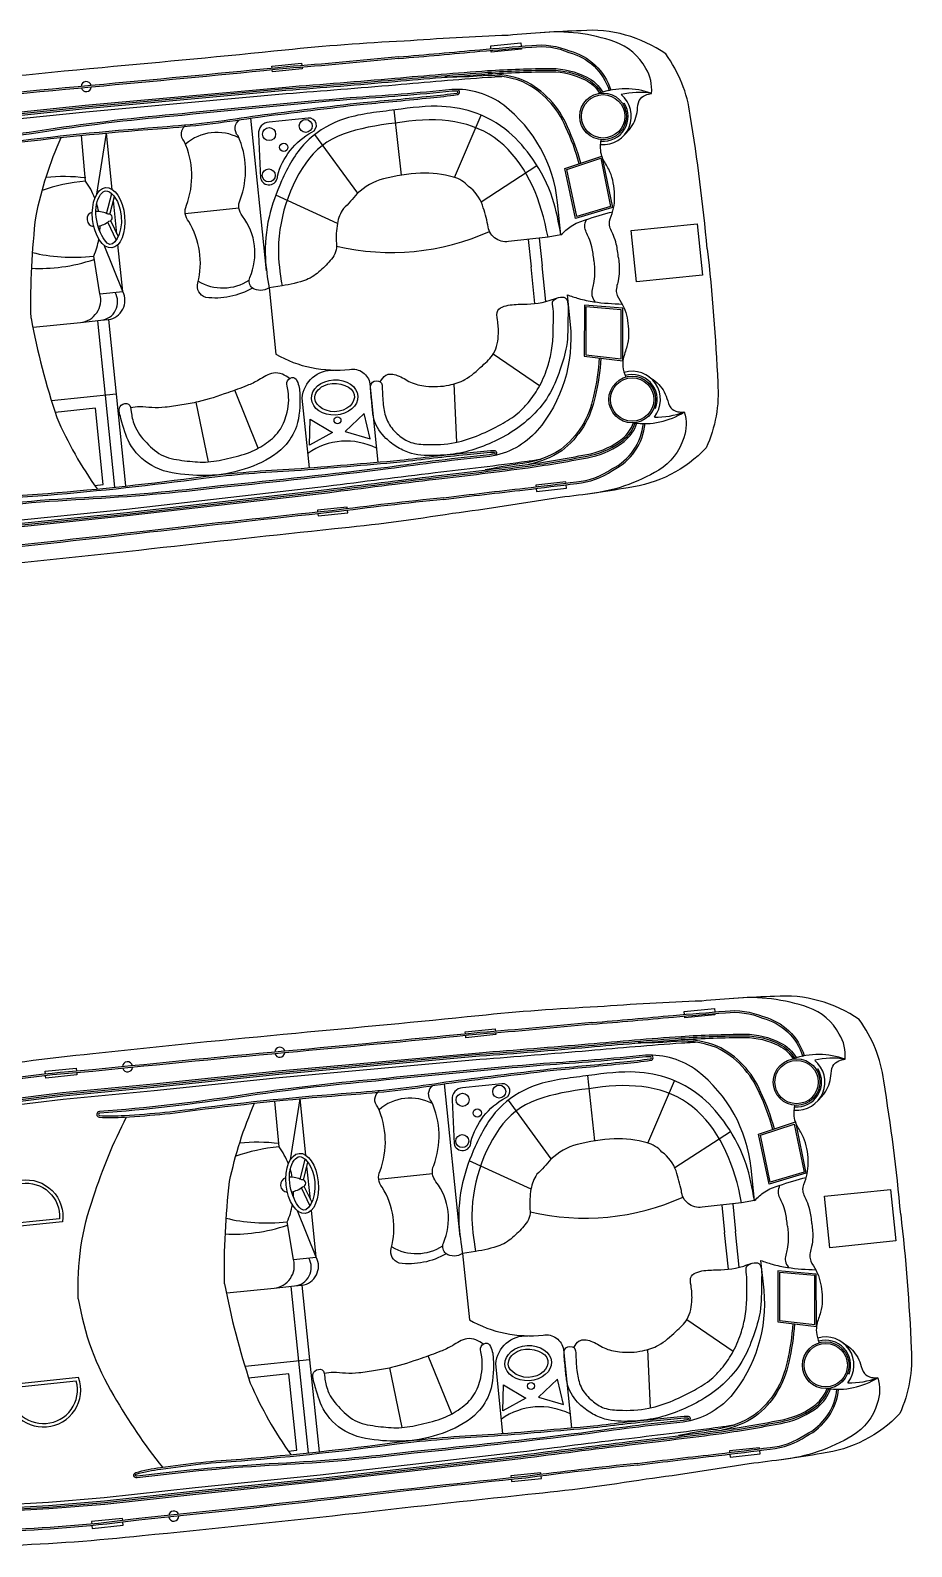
# Model space of a CAD drawing. Header units: metres. Extents: x 305916 to 307553, y 1943168 to 1944979.
# Drawn here: x 307101.6 to 307142.8, y 1944664.7 to 1944735.5 of the extents above; entities that cross this region are included whole.
import ezdxf

# ---------------------------------------------------------------- set-up
doc = ezdxf.new("R2010")
doc.units = ezdxf.units.M

msp = doc.modelspace()

# ---------------------------------------------------------------- linework, layer by layer
at = {"color": 32, "true_color": 0xcd6928}
for p, q in [((307129.308, 1944732.079), (307129.373, 1944732.12)), ((307112.67, 1944724.277), (307111.937, 1944731.414)), ((307118.968, 1944728.753), (307118.635, 1944731.797)), ((307121.444, 1944728.65), (307122.688, 1944731.56)), ((307104.748, 1944727.869), (307105.196, 1944730.719)), ((307105.467, 1944728.078), (307105.196, 1944730.719)), ((307116.929, 1944727.908), (307114.928, 1944730.657)), ((307122.69, 1944727.507), (307125.298, 1944729.195)), ((307105.204, 1944726.949), (307105.439, 1944727.89)), ((307105.353, 1944726.912), (307105.563, 1944727.752)), ((307105.679, 1944726.017), (307105.519, 1944727.575)), ((307111.383, 1944727.207), (307108.874, 1944726.949)), ((307115.981, 1944726.501), (307113.099, 1944727.817)), ((307105.243, 1944726.566), (307105.655, 1944725.713)), ((307105.382, 1944726.632), (307105.744, 1944725.881)), ((307124.89, 1944725.752), (307125.021, 1944724.471)), ((307125.405, 1944725.808), (307125.537, 1944724.524)), ((307105.957, 1944723.311), (307105.08, 1944725.483)), ((307105.957, 1944723.311), (307105.73, 1944725.513)), ((307125.198, 1944722.755), (307125.021, 1944724.471)), ((307125.71, 1944722.847), (307125.537, 1944724.524)), ((307104.893, 1944723.202), (307105.957, 1944723.311)), ((307125.422, 1944718.912), (307123.255, 1944720.396)), ((307112.283, 1944715.999), (307111.184, 1944718.704)), ((307121.555, 1944716.276), (307121.432, 1944719.004)), ((307105.131, 1944718.464), (307105.571, 1944714.178)), ((307105.643, 1944718.517), (307106.083, 1944714.233)), ((307109.966, 1944715.361), (307109.39, 1944718.144)), ((307130.765, 1944717.893), (307130.837, 1944717.866)), ((307138.345, 1944686.974), (307138.41, 1944687.015)), ((307121.708, 1944679.172), (307120.974, 1944686.309)), ((307128.006, 1944683.649), (307127.672, 1944686.692)), ((307130.481, 1944683.545), (307131.725, 1944686.455)), ((307113.786, 1944682.764), (307114.233, 1944685.614)), ((307114.505, 1944682.974), (307114.233, 1944685.614)), ((307125.967, 1944682.803), (307123.966, 1944685.552)), ((307131.728, 1944682.403), (307134.335, 1944684.09)), ((307114.242, 1944681.844), (307114.477, 1944682.785)), ((307114.391, 1944681.807), (307114.601, 1944682.647)), ((307125.019, 1944681.396), (307122.137, 1944682.712)), ((307114.716, 1944680.912), (307114.556, 1944682.47)), ((307120.421, 1944682.102), (307117.912, 1944681.845)), ((307114.281, 1944681.461), (307114.693, 1944680.608)), ((307114.419, 1944681.528), (307114.782, 1944680.776)), ((307114.994, 1944678.207), (307114.768, 1944680.408)), ((307133.927, 1944680.647), (307134.059, 1944679.366)), ((307134.443, 1944680.703), (307134.575, 1944679.419)), ((307114.994, 1944678.207), (307114.118, 1944680.378)), ((307134.235, 1944677.65), (307134.059, 1944679.366)), ((307134.747, 1944677.742), (307134.575, 1944679.419)), ((307113.931, 1944678.097), (307114.994, 1944678.207)), ((307134.46, 1944673.807), (307132.292, 1944675.291)), ((307114.168, 1944673.359), (307114.609, 1944669.073)), ((307114.681, 1944673.412), (307115.121, 1944669.128)), ((307121.321, 1944670.894), (307120.222, 1944673.599)), ((307130.593, 1944671.171), (307130.47, 1944673.899)), ((307119.003, 1944670.256), (307118.428, 1944673.039)), ((307139.803, 1944672.788), (307139.875, 1944672.761))]:
    msp.add_line(p, q, dxfattribs=at)
for points in [[(307133.247, 1944725.316, 0.01736), (307132.455, 1944731.551, 0.12634), (307131.309, 1944734.412, 0.172899), (307127.358, 1944735.5, 0.013884), (307123.955, 1944735.28, 0.008973), (307119.093, 1944735.009, 0.01509), (307113.541, 1944734.591, -0.002245), (307104.996, 1944733.771, 0.003342), (307095.515, 1944732.816, 0.016984), (307089.19, 1944731.975, 0.024546), (307084.484, 1944730.957, 0.067942), (307078.639, 1944728.96, 0.033948), (307074.908, 1944726.883, 0.022001), (307071.616, 1944724.671, 0.042872), (307068.771, 1944722.015, 0.059514), (307067.465, 1944720.181, 0.046364), (307067.001, 1944719.168, 0.104882), (307066.893, 1944718.498, 0.104882)], [(307130.647, 1944732.565, 0.164393), (307130.376, 1944733.741, 0.188684), (307128.928, 1944734.98, 0.10758), (307125.457, 1944735.405)], [(307118.825, 1944734.277, -0.006425), (307113.595, 1944733.81, -0.002217), (307105.067, 1944732.992, 0.003368), (307095.509, 1944732.066, 0.024633), (307089.503, 1944731.341, 0.015037), (307085.603, 1944730.444, 0.025439), (307083.455, 1944729.842, 0.013843), (307079.067, 1944728.319, 0.040266), (307075.239, 1944726.25, 0.016729), (307071.969, 1944723.832, 0.029739), (307069.069, 1944720.869, -0.01525), (307067.896, 1944719.311, 0.132389), (307067.738, 1944718.993, 0.028442), (307067.71, 1944718.852, 0.028442)], [(307118.825, 1944734.277, 0.002942), (307122.628, 1944734.612, -0.002013), (307125.051, 1944734.81, -0.130442), (307126.816, 1944734.557, -0.261246), (307128.744, 1944732.718, -0.209197)], [(307118.832, 1944734.201, 0.002941), (307122.634, 1944734.536, -0.002014), (307125.058, 1944734.733, -0.130992), (307126.792, 1944734.484, -0.261832), (307128.671, 1944732.696, -0.261832)], [(307118.833, 1944734.201, -0.006424), (307113.602, 1944733.734, -0.002217), (307105.074, 1944732.915, 0.003368), (307095.516, 1944731.99, 0.024633), (307089.517, 1944731.266, 0.015038), (307085.622, 1944730.369, 0.025461), (307083.479, 1944729.769, 0.013839), (307079.096, 1944728.248, 0.040238), (307075.282, 1944726.186, 0.016715), (307072.019, 1944723.773, 0.029693), (307069.13, 1944720.821, -0.015234), (307067.955, 1944719.262, 0.134036), (307067.813, 1944718.976, 0.024879), (307067.789, 1944718.861, 0.024879)], [(307089.263, 1944730.345), (307091.505, 1944730.684), (307094.108, 1944731.006), (307098.359, 1944731.416), (307104.195, 1944732.015), (307113.564, 1944732.869, 0.002601), (307118.657, 1944733.28, -0.004411), (307122.987, 1944733.633, -0.013009), (307125.976, 1944733.737, -0.113396), (307127.621, 1944733.336, -0.146005), (307128.372, 1944732.628, -1.595219)], [(307089.274, 1944730.269), (307091.515, 1944730.608), (307094.116, 1944730.93), (307098.367, 1944731.339), (307104.202, 1944731.939), (307113.571, 1944732.793, 0.002601), (307118.664, 1944733.204, -0.004411), (307122.992, 1944733.556, -0.013003), (307125.976, 1944733.661, -0.113337), (307127.587, 1944733.268, -0.144821), (307128.296, 1944732.603, -0.138987)], [(307089.286, 1944730.194), (307091.525, 1944730.532), (307094.124, 1944730.853), (307098.374, 1944731.263), (307104.21, 1944731.862), (307113.577, 1944732.716, 0.002601), (307118.671, 1944733.127, -0.00441), (307122.997, 1944733.479, -0.012997), (307125.976, 1944733.584, -0.113276), (307127.552, 1944733.199, -0.142458), (307128.222, 1944732.577, -0.142458)], [(307089.308, 1944730.042), (307091.546, 1944730.38), (307094.141, 1944730.701), (307098.39, 1944731.11), (307104.225, 1944731.71), (307113.59, 1944732.563, 0.002601), (307118.684, 1944732.974, -0.00441), (307123.008, 1944733.326, -0.002867), (307123.662, 1944733.363, -0.002867)], [(307127.272, 1944729.287, 0.043334), (307126.647, 1944730.985, 0.18333), (307124.644, 1944733.106, 0.123985), (307122.51, 1944733.371, -0.015377), (307120.991, 1944733.326)], [(307127.345, 1944729.311, 0.043195), (307126.717, 1944731.016, 0.183415), (307124.675, 1944733.176, 0.094511), (307123.024, 1944733.481)], [(307126.417, 1944725.962), (307126.261, 1944727.479, 0.202722), (307123.746, 1944732.022, 0.178768), (307121.33, 1944732.747, -0.010028), (307116.571, 1944732.36, 0.005356), (307108.728, 1944731.62, 0.016605), (307102.399, 1944730.87, -0.018921), (307095.831, 1944730.115, 0.925873), (307095.819, 1944729.856, 0.041202), (307097, 1944729.865, 0.024461), (307100.771, 1944730.246, -0.012888), (307108.04, 1944730.949, 0.019359), (307112.282, 1944731.468, -0.002375), (307117.19, 1944732.072, 0.006386), (307120.323, 1944732.369, 0.013656), (307121.576, 1944732.513, 0.862706), (307121.578, 1944732.754, -0.648089)], [(307121.571, 1944732.677, 0.016488), (307121.336, 1944732.67, -0.010023), (307116.576, 1944732.284, 0.005356), (307108.735, 1944731.543, 0.016607), (307102.411, 1944730.794, -0.018921), (307095.837, 1944730.038, -0.01143), (307095.834, 1944730.038, 0.913283), (307095.827, 1944729.932, 0.041174), (307096.994, 1944729.942, 0.024478), (307100.761, 1944730.322, -0.012889), (307108.034, 1944731.026, 0.019362), (307112.271, 1944731.544, -0.002377), (307117.182, 1944732.149, 0.006391), (307120.316, 1944732.445, 0.013664), (307121.565, 1944732.589, -0.000701), (307121.566, 1944732.589, 0.819976), (307121.571, 1944732.677, 0.819976)], [(307112.016, 1944723.475, -0.164009), (307109.829, 1944723.039, -0.407559), (307109.458, 1944723.723, 0.20466), (307109.034, 1944726.585, -0.28657), (307108.931, 1944727.345, 0.198759), (307108.83, 1944730.332, -0.45148), (307108.891, 1944731.075, -1.463971)], [(307112.787, 1944723.488, -0.291269), (307112.003, 1944723.483, -0.299867), (307111.888, 1944723.972, 0.273478), (307111.543, 1944726.843, -0.28657), (307111.44, 1944727.602, 0.198759), (307111.339, 1944730.59, -0.45148), (307111.4, 1944731.333, -1.463971)], [(307101.673, 1944722.072, -0.033687), (307101.906, 1944726.852, -0.051879), (307103.074, 1944730.51, -1.92312)], [(307126.417, 1944725.962), (307125.813, 1944725.852), (307123.972, 1944725.653, -0.448043), (307123.006, 1944726.425, 0.025561), (307122.754, 1944727.346, 0.15676), (307122.098, 1944728.225, 0.144288), (307121.404, 1944728.661, 0.079427), (307119.861, 1944728.841, 0.054179), (307118.137, 1944728.58, 0.127294), (307116.909, 1944727.889, -0.025195), (307116.258, 1944727.187, 0.112656), (307115.98, 1944726.494, 0.061652), (307115.934, 1944725.56, -0.222278), (307115.698, 1944724.831, -0.049109), (307115.188, 1944724.299, -0.09997), (307114.529, 1944723.863, -0.045992), (307113.393, 1944723.584), (307112.787, 1944723.488)], [(307133.247, 1944725.316, -0.01736), (307133.739, 1944719.05, -0.12634), (307133.199, 1944716.016, -0.172899), (307129.552, 1944714.148, -0.013884), (307126.175, 1944713.67, -0.008973), (307121.36, 1944712.947, -0.01509), (307115.838, 1944712.227, 0.002245), (307107.305, 1944711.292, -0.003342), (307097.828, 1944710.3, -0.016984), (307091.465, 1944709.837, -0.024546), (307086.65, 1944709.877, -0.067942), (307080.521, 1944710.643, -0.033948), (307076.445, 1944711.919, -0.022001), (307072.773, 1944713.415, -0.042872), (307069.447, 1944715.437, -0.059514), (307067.795, 1944716.967, -0.046364), (307067.135, 1944717.864, -0.104882), (307066.893, 1944718.498, -0.104882)], [(307101.775, 1944721.647), (307103.982, 1944721.874, 0.462925), (307104.893, 1944723.202), (307104.602, 1944724.972)], [(307126.705, 1944723.163), (307126.847, 1944721.778, -0.202722), (307125.308, 1944716.818, -0.178768), (307123.09, 1944715.617, 0.010028), (307118.352, 1944715.028, -0.005356), (307110.522, 1944714.158, -0.016605), (307104.173, 1944713.605, 0.018921), (307097.589, 1944713.009, -0.925873), (307097.525, 1944713.26, -0.041202), (307098.682, 1944713.491, -0.024461), (307102.452, 1944713.885, 0.012888), (307109.712, 1944714.674, -0.019359), (307113.971, 1944715.029, 0.002375), (307118.899, 1944715.436, -0.006386), (307122.028, 1944715.783, -0.013656), (307123.284, 1944715.896, -0.862706), (307123.334, 1944715.661, 0.648089)], [(307103.982, 1944721.874), (307104.939, 1944721.972, 0.545737), (307105.599, 1944723.275, 0.282905)], [(307104.939, 1944721.972), (307105.285, 1944722.007, 0.516839), (307105.957, 1944723.311, 0.282905)], [(307112.787, 1944723.488), (307113.105, 1944720.388, 0.158322), (307116.551, 1944719.682, -0.417676), (307117.496, 1944719.002), (307117.871, 1944715.347)], [(307101.673, 1944722.072, 0.033687), (307102.873, 1944717.439, 0.051879), (307104.761, 1944714.095, 1.92312)], [(307128.205, 1944720.213, -0.043334), (307127.938, 1944718.423, -0.18333), (307126.408, 1944715.94, -0.123985), (307124.373, 1944715.246, 0.015377), (307122.875, 1944714.981)], [(307128.281, 1944720.204, -0.043195), (307128.013, 1944718.407, -0.183415), (307126.452, 1944715.877, -0.094511), (307124.898, 1944715.243)], [(307114.67, 1944715.084), (307114.336, 1944718.334, -0.406088), (307115.836, 1944719.647)], [(307120.949, 1944713.609, 0.006425), (307115.733, 1944713.003, 0.002217), (307107.216, 1944712.07, -0.003368), (307097.67, 1944711.033, -0.024633), (307091.642, 1944710.522, -0.015037), (307087.642, 1944710.607, -0.025439), (307085.415, 1944710.759, -0.013843), (307080.81, 1944711.358, -0.040266), (307076.641, 1944712.605, -0.016729), (307072.947, 1944714.308, -0.029739), (307069.506, 1944716.62, 0.01525), (307068.04, 1944717.906, -0.132389), (307067.821, 1944718.186, -0.028442), (307067.765, 1944718.318, -0.028442)], [(307120.941, 1944713.686, 0.006424), (307115.724, 1944713.079, 0.002217), (307107.208, 1944712.146, -0.003368), (307097.661, 1944711.109, -0.024633), (307091.641, 1944710.598, -0.015038), (307087.644, 1944710.684, -0.025461), (307085.424, 1944710.835, -0.013839), (307080.824, 1944711.434, -0.040238), (307076.67, 1944712.677, -0.016715), (307072.984, 1944714.376, -0.029693), (307069.555, 1944716.679, 0.015234), (307068.088, 1944717.967, -0.134036), (307067.891, 1944718.218, -0.024879), (307067.844, 1944718.326, -0.024879)], [(307132.176, 1944717.69, -0.164393), (307132.15, 1944716.484, -0.188684), (307130.983, 1944714.976, -0.10758), (307127.672, 1944713.854)], [(307091.196, 1944711.601), (307093.458, 1944711.725), (307096.068, 1944711.939), (307100.312, 1944712.402), (307106.148, 1944713.002), (307115.493, 1944714.071, -0.002601), (307120.564, 1944714.704, 0.00441), (307124.872, 1944715.239, 0.012997), (307127.809, 1944715.742, 0.113276), (307129.274, 1944716.44, 0.142458), (307129.804, 1944717.185, 0.142458)], [(307091.2, 1944711.524), (307093.463, 1944711.648), (307096.075, 1944711.862), (307100.32, 1944712.326), (307106.156, 1944712.925), (307115.502, 1944713.994, -0.002601), (307120.573, 1944714.628, 0.004411), (307124.882, 1944715.163, 0.013003), (307127.825, 1944715.667, 0.113337), (307129.322, 1944716.38, 0.144821), (307129.881, 1944717.174, 0.138987)], [(307091.204, 1944711.448), (307093.468, 1944711.572), (307096.082, 1944711.786), (307100.329, 1944712.25), (307106.164, 1944712.849), (307115.512, 1944713.918, -0.002601), (307120.582, 1944714.552, 0.004411), (307124.893, 1944715.087, 0.013009), (307127.841, 1944715.592, 0.113396), (307129.369, 1944716.319, 0.146005), (307129.961, 1944717.166, 1.595219)], [(307120.94, 1944713.685, -0.002941), (307124.731, 1944714.131, 0.002014), (307127.144, 1944714.43, 0.130992), (307128.791, 1944715.027, 0.261832), (307130.267, 1944717.16, 0.261832)], [(307120.949, 1944713.609, -0.002942), (307124.74, 1944714.055, 0.002013), (307127.153, 1944714.354, 0.130442), (307128.83, 1944714.961, 0.261246), (307130.344, 1944717.153, 0.209197)], [(307123.312, 1944715.735, -0.016488), (307123.08, 1944715.694, 0.010023), (307118.341, 1944715.104, -0.005356), (307110.513, 1944714.234, -0.016607), (307104.169, 1944713.682, 0.018921), (307097.579, 1944713.085, 0.01143), (307097.576, 1944713.085, -0.913283), (307097.548, 1944713.187, -0.041174), (307098.692, 1944713.415, -0.024478), (307102.457, 1944713.809, 0.012889), (307109.722, 1944714.598, -0.019362), (307113.976, 1944714.952, 0.002377), (307118.908, 1944715.359, -0.006391), (307122.036, 1944715.706, -0.013664), (307123.289, 1944715.82, 0.000701), (307123.289, 1944715.82, -0.819976), (307123.312, 1944715.735, -0.819976)], [(307091.188, 1944711.754), (307093.447, 1944711.878), (307096.053, 1944712.092), (307100.296, 1944712.555), (307106.131, 1944713.154), (307115.474, 1944714.223, -0.002601), (307120.546, 1944714.856, 0.00441), (307124.85, 1944715.391, 0.002867), (307125.499, 1944715.489, 0.002867)], [(307142.284, 1944680.211, 0.01736), (307141.492, 1944686.447, 0.12634), (307140.347, 1944689.307, 0.172899), (307136.396, 1944690.395, 0.013884), (307132.993, 1944690.175, 0.008973), (307128.131, 1944689.904, 0.01509), (307122.578, 1944689.486, -0.002245), (307114.033, 1944688.666, 0.003342), (307104.553, 1944687.711, 0.016984), (307098.228, 1944686.87, 0.024546), (307093.521, 1944685.852, 0.067942), (307087.677, 1944683.855, 0.033948), (307083.945, 1944681.778, 0.022001), (307080.654, 1944679.566, 0.042872), (307077.809, 1944676.91, 0.059514), (307076.502, 1944675.076, 0.046364), (307076.039, 1944674.063, 0.104882), (307075.931, 1944673.393, 0.104882)], [(307139.685, 1944687.46, 0.164393), (307139.414, 1944688.636, 0.188684), (307137.966, 1944689.875, 0.10758), (307134.495, 1944690.3)], [(307127.863, 1944689.172, 0.002942), (307131.665, 1944689.507, -0.002013), (307134.089, 1944689.705, -0.130442), (307135.854, 1944689.452, -0.261246), (307137.782, 1944687.614, -0.209197)], [(307127.869, 1944689.096, 0.002941), (307131.672, 1944689.431, -0.002014), (307134.096, 1944689.628, -0.130992), (307135.829, 1944689.379, -0.261832), (307137.709, 1944687.591, -0.261832)], [(307127.863, 1944689.172, -0.006425), (307122.633, 1944688.705, -0.002217), (307114.104, 1944687.887, 0.003368), (307104.547, 1944686.961, 0.024633), (307098.541, 1944686.236, 0.015037), (307094.641, 1944685.339, 0.025439), (307092.492, 1944684.737, 0.013843), (307088.105, 1944683.214, 0.040266), (307084.277, 1944681.145, 0.016729), (307081.007, 1944678.727, 0.029739), (307078.107, 1944675.764, -0.01525), (307076.934, 1944674.206, 0.132389), (307076.776, 1944673.888, 0.028442), (307076.748, 1944673.748, 0.028442)], [(307127.871, 1944689.096, -0.006424), (307122.64, 1944688.629, -0.002217), (307114.111, 1944687.81, 0.003368), (307104.553, 1944686.885, 0.024633), (307098.555, 1944686.161, 0.015038), (307094.659, 1944685.264, 0.025461), (307092.516, 1944684.664, 0.013839), (307088.134, 1944683.143, 0.040238), (307084.32, 1944681.082, 0.016715), (307081.056, 1944678.668, 0.029693), (307078.167, 1944675.716, -0.015234), (307076.993, 1944674.157, 0.134036), (307076.851, 1944673.871, 0.024879), (307076.827, 1944673.756, 0.024879)], [(307098.3, 1944685.24), (307100.542, 1944685.579), (307103.145, 1944685.901), (307107.397, 1944686.311), (307113.233, 1944686.91), (307122.602, 1944687.764, 0.002601), (307127.695, 1944688.175, -0.004411), (307132.025, 1944688.528, -0.013009), (307135.014, 1944688.632, -0.113396), (307136.659, 1944688.231, -0.146005), (307137.41, 1944687.523, -1.595219)], [(307098.312, 1944685.164), (307100.553, 1944685.503), (307103.154, 1944685.825), (307107.405, 1944686.234), (307113.24, 1944686.834), (307122.609, 1944687.688, 0.002601), (307127.702, 1944688.099, -0.004411), (307132.03, 1944688.451, -0.013003), (307135.014, 1944688.556, -0.113337), (307136.624, 1944688.163, -0.144821), (307137.334, 1944687.498, -0.138987)], [(307098.323, 1944685.089), (307100.563, 1944685.427), (307103.162, 1944685.748), (307107.412, 1944686.158), (307113.247, 1944686.757), (307122.615, 1944687.611, 0.002601), (307127.709, 1944688.022, -0.00441), (307132.035, 1944688.374, -0.012997), (307135.014, 1944688.479, -0.113276), (307136.59, 1944688.094, -0.142458), (307137.26, 1944687.472, -0.142458)], [(307098.346, 1944684.937), (307100.584, 1944685.275), (307103.179, 1944685.596), (307107.427, 1944686.005), (307113.262, 1944686.605), (307122.628, 1944687.458, 0.002601), (307127.722, 1944687.869, -0.00441), (307132.045, 1944688.221, -0.002867), (307132.7, 1944688.258, -0.002867)], [(307136.31, 1944684.182, 0.043334), (307135.685, 1944685.88, 0.18333), (307133.682, 1944688.001, 0.123985), (307131.548, 1944688.266, -0.015377), (307130.028, 1944688.221)], [(307136.383, 1944684.206, 0.043195), (307135.755, 1944685.911, 0.183415), (307133.713, 1944688.071, 0.094511), (307132.062, 1944688.376)], [(307135.455, 1944680.857), (307135.299, 1944682.374, 0.202722), (307132.784, 1944686.917, 0.178768), (307130.367, 1944687.642, -0.010028), (307125.608, 1944687.255, 0.005356), (307117.765, 1944686.515, 0.016605), (307111.437, 1944685.765, -0.018921), (307104.869, 1944685.01, 0.925873), (307104.857, 1944684.751, 0.041202), (307106.037, 1944684.76, 0.024461), (307109.809, 1944685.141, -0.012888), (307117.077, 1944685.844, 0.019359), (307121.32, 1944686.363, -0.002375), (307126.228, 1944686.967, 0.006386), (307129.361, 1944687.264, 0.013656), (307130.614, 1944687.408, 0.862706), (307130.616, 1944687.649, -0.648089)], [(307130.609, 1944687.572, 0.016488), (307130.374, 1944687.565, -0.010023), (307125.614, 1944687.179, 0.005356), (307117.773, 1944686.438, 0.016607), (307111.449, 1944685.689, -0.018921), (307104.875, 1944684.933, -0.01143), (307104.871, 1944684.933, 0.913283), (307104.865, 1944684.827, 0.041174), (307106.032, 1944684.837, 0.024478), (307109.798, 1944685.217, -0.012889), (307117.071, 1944685.921, 0.019362), (307121.309, 1944686.439, -0.002377), (307126.22, 1944687.044, 0.006391), (307129.354, 1944687.34, 0.013664), (307130.603, 1944687.484, -0.000701), (307130.603, 1944687.484, 0.819976), (307130.609, 1944687.572, 0.819976)], [(307121.824, 1944678.383, -0.291269), (307121.041, 1944678.378, -0.299867), (307120.926, 1944678.867, 0.273478), (307120.581, 1944681.738, -0.28657), (307120.478, 1944682.497, 0.198759), (307120.377, 1944685.485, -0.45148), (307120.438, 1944686.228, -1.463971)], [(307110.71, 1944676.967, -0.033687), (307110.944, 1944681.747, -0.051879), (307112.112, 1944685.405, -1.92312)], [(307121.054, 1944678.37, -0.164009), (307118.867, 1944677.934, -0.407559), (307118.495, 1944678.618, 0.20466), (307118.072, 1944681.48, -0.28657), (307117.969, 1944682.24, 0.198759), (307117.868, 1944685.227, -0.45148), (307117.929, 1944685.97, -1.463971)], [(307103.88, 1944676.265, -0.096403), (307104.588, 1944681.031, -0.040538), (307106.133, 1944684.765, -1.92312)], [(307135.455, 1944680.857), (307134.851, 1944680.747), (307133.01, 1944680.548, -0.448043), (307132.044, 1944681.32, 0.025561), (307131.792, 1944682.241, 0.15676), (307131.136, 1944683.12, 0.144288), (307130.442, 1944683.556, 0.079427), (307128.898, 1944683.736, 0.054179), (307127.175, 1944683.475, 0.127294), (307125.947, 1944682.784, -0.025195), (307125.296, 1944682.083, 0.112656), (307125.018, 1944681.389, 0.061652), (307124.972, 1944680.455, -0.222278), (307124.736, 1944679.726, -0.049109), (307124.226, 1944679.194, -0.09997), (307123.567, 1944678.758, -0.045992), (307122.43, 1944678.479), (307121.824, 1944678.383)], [(307103.141, 1944679.869), (307099.782, 1944679.524, -0.483063), (307101.209, 1944681.807, -0.50024), (307103.141, 1944679.869, -0.418424)], [(307142.284, 1944680.211, -0.01736), (307142.777, 1944673.945, -0.12634), (307142.237, 1944670.911, -0.172899), (307138.59, 1944669.043, -0.013884), (307135.213, 1944668.565, -0.008973), (307130.398, 1944667.842, -0.01509), (307124.876, 1944667.123, 0.002245), (307116.343, 1944666.187, -0.003342), (307106.866, 1944665.195, -0.016984), (307100.503, 1944664.732, -0.024546), (307095.687, 1944664.772, -0.067942), (307089.559, 1944665.538, -0.033948), (307085.483, 1944666.814, -0.022001), (307081.81, 1944668.31, -0.042872), (307078.484, 1944670.332, -0.059514), (307076.833, 1944671.862, -0.046364), (307076.173, 1944672.759, -0.104882), (307075.931, 1944673.393, -0.104882)], [(307110.812, 1944676.542), (307113.019, 1944676.769, 0.462925), (307113.931, 1944678.097), (307113.64, 1944679.867)], [(307121.824, 1944678.383), (307122.143, 1944675.283, 0.158322), (307125.589, 1944674.577, -0.417676), (307126.533, 1944673.897), (307126.909, 1944670.242)], [(307135.743, 1944678.058), (307135.885, 1944676.673, -0.202722), (307134.346, 1944671.713, -0.178768), (307132.127, 1944670.512, 0.010028), (307127.389, 1944669.923, -0.005356), (307119.56, 1944669.053, -0.016605), (307113.211, 1944668.5, 0.018921), (307106.627, 1944667.904, -0.925873), (307106.562, 1944668.155, -0.041202), (307107.72, 1944668.386, -0.024461), (307111.49, 1944668.78, 0.012888), (307118.75, 1944669.569, -0.019359), (307123.009, 1944669.924, 0.002375), (307127.937, 1944670.331, -0.006386), (307131.065, 1944670.678, -0.013656), (307132.321, 1944670.791, -0.862706), (307132.372, 1944670.556, 0.648089)], [(307113.019, 1944676.769), (307113.977, 1944676.867, 0.545737), (307114.637, 1944678.17, 0.282905)], [(307113.977, 1944676.867), (307114.322, 1944676.903, 0.516839), (307114.994, 1944678.207, 0.282905)], [(307110.71, 1944676.967, 0.033687), (307111.911, 1944672.334, 0.051879), (307113.799, 1944668.99, 1.92312)], [(307103.88, 1944676.265, 0.096403), (307105.543, 1944671.743, 0.040538), (307107.814, 1944668.401, 1.92312)], [(307137.242, 1944675.108, -0.043334), (307136.976, 1944673.318, -0.18333), (307135.446, 1944670.835, -0.123985), (307133.41, 1944670.141, 0.015377), (307131.913, 1944669.877)], [(307137.319, 1944675.099, -0.043195), (307137.051, 1944673.302, -0.183415), (307135.49, 1944670.772, -0.094511), (307133.936, 1944670.138)], [(307123.708, 1944669.979), (307123.374, 1944673.23, -0.406088), (307124.874, 1944674.542)], [(307129.987, 1944668.504, 0.006425), (307124.771, 1944667.898, 0.002217), (307116.254, 1944666.965, -0.003368), (307106.708, 1944665.928, -0.024633), (307100.68, 1944665.417, -0.015037), (307096.679, 1944665.502, -0.025439), (307094.453, 1944665.654, -0.013843), (307089.847, 1944666.253, -0.040266), (307085.679, 1944667.5, -0.016729), (307081.985, 1944669.203, -0.029739), (307078.543, 1944671.515, 0.01525), (307077.078, 1944672.801, -0.132389), (307076.859, 1944673.081, -0.028442), (307076.803, 1944673.213, -0.028442)], [(307129.979, 1944668.581, 0.006424), (307124.762, 1944667.974, 0.002217), (307116.245, 1944667.041, -0.003368), (307106.699, 1944666.004, -0.024633), (307100.679, 1944665.493, -0.015038), (307096.682, 1944665.579, -0.025461), (307094.462, 1944665.731, -0.013839), (307089.861, 1944666.329, -0.040238), (307085.708, 1944667.572, -0.016715), (307082.022, 1944669.271, -0.029693), (307078.593, 1944671.574, 0.015234), (307077.126, 1944672.862, -0.134036), (307076.929, 1944673.113, -0.024879), (307076.882, 1944673.221, -0.024879)], [(307100.234, 1944666.496), (307102.496, 1944666.62), (307105.105, 1944666.834), (307109.35, 1944667.297), (307115.185, 1944667.897), (307124.531, 1944668.966, -0.002601), (307129.602, 1944669.599, 0.00441), (307133.909, 1944670.134, 0.012997), (307136.847, 1944670.638, 0.113276), (307138.312, 1944671.335, 0.142458), (307138.841, 1944672.08, 0.142458)], [(307100.238, 1944666.419), (307102.501, 1944666.543), (307105.113, 1944666.758), (307109.358, 1944667.221), (307115.194, 1944667.82), (307124.54, 1944668.889, -0.002601), (307129.61, 1944669.523, 0.004411), (307133.92, 1944670.058, 0.013003), (307136.863, 1944670.562, 0.113337), (307138.36, 1944671.275, 0.144821), (307138.919, 1944672.069, 0.138987)], [(307100.242, 1944666.343), (307102.506, 1944666.467), (307105.12, 1944666.681), (307109.366, 1944667.145), (307115.202, 1944667.744), (307124.549, 1944668.813, -0.002601), (307129.619, 1944669.447, 0.004411), (307133.93, 1944669.982, 0.013009), (307136.878, 1944670.487, 0.113396), (307138.407, 1944671.215, 0.146005), (307138.998, 1944672.061, 1.595219)], [(307103.89, 1944672.586), (307100.53, 1944672.241, 0.483063), (307102.392, 1944670.296, 0.50024), (307103.89, 1944672.586, 0.418424)], [(307129.977, 1944668.581, -0.002941), (307133.769, 1944669.026, 0.002014), (307136.182, 1944669.325, 0.130992), (307137.828, 1944669.922, 0.261832), (307139.305, 1944672.055, 0.261832)], [(307129.987, 1944668.504, -0.002942), (307133.777, 1944668.95, 0.002013), (307136.19, 1944669.249, 0.130442), (307137.867, 1944669.856, 0.261246), (307139.381, 1944672.048, 0.209197)], [(307141.213, 1944672.585, -0.164393), (307141.187, 1944671.379, -0.188684), (307140.021, 1944669.871, -0.10758), (307136.709, 1944668.749)], [(307132.349, 1944670.63, -0.016488), (307132.118, 1944670.589, 0.010023), (307127.379, 1944669.999, -0.005356), (307119.551, 1944669.13, -0.016607), (307113.207, 1944668.577, 0.018921), (307106.617, 1944667.98, 0.01143), (307106.613, 1944667.98, -0.913283), (307106.586, 1944668.082, -0.041174), (307107.73, 1944668.31, -0.024478), (307111.495, 1944668.704, 0.012889), (307118.759, 1944669.493, -0.019362), (307123.014, 1944669.847, 0.002377), (307127.945, 1944670.254, -0.006391), (307131.073, 1944670.601, -0.013664), (307132.326, 1944670.715, 0.000701), (307132.326, 1944670.715, -0.819976), (307132.349, 1944670.63, -0.819976)], [(307100.225, 1944666.649), (307102.485, 1944666.773), (307105.091, 1944666.987), (307109.334, 1944667.45), (307115.169, 1944668.049), (307124.512, 1944669.118, -0.002601), (307129.584, 1944669.751, 0.00441), (307133.888, 1944670.286, 0.002867), (307134.537, 1944670.384, 0.002867)]]:
    msp.add_lwpolyline(points, format="xyb", dxfattribs=at)
for points in [[(307123.15, 1944734.656), (307123.136, 1944734.794), (307124.543, 1944734.938), (307124.56, 1944734.771)], [(307124.568, 1944734.695), (307124.574, 1944734.643), (307123.166, 1944734.498), (307123.158, 1944734.58)], [(307112.925, 1944733.743), (307112.915, 1944733.842), (307114.306, 1944733.985), (307114.318, 1944733.867)], [(307114.326, 1944733.79), (307114.334, 1944733.713), (307112.943, 1944733.57), (307112.933, 1944733.667)], [(307104.217, 1944728.475), (307104.025, 1944730.608)], [(307105.285, 1944722.007), (307105.643, 1944718.517), (307102.628, 1944718.207)], [(307104.772, 1944721.955), (307105.131, 1944718.464)], [(307104.646, 1944714.259), (307105.043, 1944714.3), (307104.677, 1944717.866), (307102.797, 1944717.673)], [(307126.657, 1944714.368), (307126.652, 1944714.42), (307125.244, 1944714.276), (307125.253, 1944714.194)], [(307125.261, 1944714.118), (307125.275, 1944713.98), (307126.682, 1944714.125), (307126.665, 1944714.292)], [(307116.445, 1944713.171), (307116.437, 1944713.248), (307115.045, 1944713.106), (307115.055, 1944713.009)], [(307115.063, 1944712.933), (307115.073, 1944712.834), (307116.465, 1944712.977), (307116.452, 1944713.095)], [(307132.188, 1944689.551), (307132.174, 1944689.689), (307133.581, 1944689.833), (307133.598, 1944689.666)], [(307133.606, 1944689.59), (307133.611, 1944689.538), (307132.204, 1944689.393), (307132.196, 1944689.475)], [(307121.963, 1944688.638), (307121.952, 1944688.737), (307123.344, 1944688.88), (307123.356, 1944688.762)], [(307123.364, 1944688.685), (307123.372, 1944688.608), (307121.98, 1944688.465), (307121.97, 1944688.562)], [(307102.344, 1944686.765), (307102.331, 1944686.897), (307103.786, 1944687.047), (307103.801, 1944686.904)], [(307103.809, 1944686.827), (307103.819, 1944686.727), (307102.364, 1944686.577), (307102.352, 1944686.688)], [(307113.255, 1944683.37), (307113.063, 1944685.503)], [(307114.322, 1944676.903), (307114.681, 1944673.412), (307111.665, 1944673.102)], [(307113.81, 1944676.85), (307114.168, 1944673.359)], [(307113.683, 1944669.154), (307114.081, 1944669.195), (307113.715, 1944672.761), (307111.834, 1944672.568)], [(307135.695, 1944669.263), (307135.689, 1944669.315), (307134.282, 1944669.171), (307134.29, 1944669.089)], [(307134.298, 1944669.013), (307134.312, 1944668.875), (307135.72, 1944669.02), (307135.702, 1944669.187)], [(307125.482, 1944668.066), (307125.474, 1944668.144), (307124.083, 1944668.001), (307124.093, 1944667.904)], [(307124.101, 1944667.828), (307124.111, 1944667.729), (307125.502, 1944667.872), (307125.49, 1944667.99)], [(307105.958, 1944665.909), (307105.948, 1944666.009), (307104.492, 1944665.86), (307104.504, 1944665.749)], [(307104.512, 1944665.672), (307104.525, 1944665.54), (307105.98, 1944665.69), (307105.966, 1944665.833)]]:
    msp.add_lwpolyline(points, dxfattribs=at)
for points in [[(307112.39, 1944728.616, 0.917705), (307113.18, 1944728.707, -0.209704), (307114.792, 1944730.76, 0.850912), (307114.621, 1944731.418), (307112.789, 1944731.23, 0.435659), (307112.302, 1944730.664)], [(307121.428, 1944683.511, 0.917705), (307122.217, 1944683.602, -0.209704), (307123.83, 1944685.655, 0.850912), (307123.659, 1944686.313), (307121.827, 1944686.125, 0.435659), (307121.34, 1944685.559)], [(307103.002, 1944680.009), (307099.891, 1944679.69, -0.460147), (307101.229, 1944681.655, -0.47706)], [(307103.782, 1944672.42), (307100.671, 1944672.101, 0.460147), (307102.38, 1944670.449, 0.47706)]]:
    msp.add_lwpolyline(points, format="xyb", close=True, dxfattribs=at)
for points in [[(307128.821, 1944727.24), (307127.095, 1944726.73), (307126.602, 1944729.065), (307128.333, 1944729.638)], [(307128.731, 1944727.294), (307127.153, 1944726.827), (307126.691, 1944729.014), (307128.275, 1944729.538)], [(307133.023, 1944724.079), (307129.939, 1944723.762), (307129.692, 1944726.165), (307132.776, 1944726.482)], [(307129.304, 1944722.532), (307127.511, 1944722.68), (307127.503, 1944720.294), (307129.314, 1944720.085)], [(307129.228, 1944722.461), (307127.587, 1944722.597), (307127.58, 1944720.362), (307129.237, 1944720.171)], [(307115.743, 1944716.726), (307114.674, 1944716.142), (307114.703, 1944717.36)], [(307116.334, 1944716.786), (307117.501, 1944716.433), (307117.224, 1944717.619)], [(307137.858, 1944682.136), (307136.133, 1944681.625), (307135.639, 1944683.961), (307137.371, 1944684.533)], [(307137.769, 1944682.189), (307136.191, 1944681.722), (307135.729, 1944683.909), (307137.313, 1944684.433)], [(307142.06, 1944678.974), (307138.976, 1944678.657), (307138.729, 1944681.06), (307141.813, 1944681.377)], [(307138.342, 1944677.427), (307136.549, 1944677.576), (307136.541, 1944675.189), (307138.352, 1944674.98)], [(307138.266, 1944677.356), (307136.625, 1944677.492), (307136.618, 1944675.257), (307138.275, 1944675.066)], [(307124.781, 1944671.621), (307123.711, 1944671.037), (307123.741, 1944672.256)], [(307125.372, 1944671.681), (307126.538, 1944671.328), (307126.261, 1944672.514)]]:
    msp.add_lwpolyline(points, close=True, dxfattribs=at)
for centre, radius in [((307128.385, 1944731.499), 1.09), ((307128.385, 1944731.499), 1.013), ((307112.79, 1944730.667), 0.304), ((307114.499, 1944731.049), 0.304), ((307113.474, 1944730.052), 0.197), ((307112.772, 1944728.74), 0.304), ((307129.744, 1944718.273), 1.09), ((307129.744, 1944718.273), 1.013), ((307115.983, 1944717.302), 0.163), ((307137.422, 1944686.394), 1.09), ((307137.422, 1944686.394), 1.013), ((307123.537, 1944685.944), 0.304), ((307121.828, 1944685.562), 0.304), ((307122.512, 1944684.947), 0.197), ((307121.81, 1944683.635), 0.304), ((307138.781, 1944673.168), 1.09), ((307138.781, 1944673.168), 1.013), ((307125.021, 1944672.197), 0.163)]:
    msp.add_circle(centre, radius, dxfattribs=at)
for centre, radius, start, end in [((307104.25, 1944732.89), 0.237, 11.96183, 178.4643), ((307104.25, 1944732.89), 0.237, 197.0885, 353.33763), ((307129.417, 1944729.27), 3.517, 69.53521, 109.87083), ((307128.385, 1944731.499), 1.32, 265.19231, 50.09391), ((307128.385, 1944731.499), 1.167, 265.19231, 32.14219), ((307130.067, 1944729.096), 3.517, 80.50858, 103.74112), ((307110.346, 1944728.503), 2.243, 62.49095, 130.63844), ((307101.349, 1944726.387), 3.548, 21.30069, 36.0565), ((307101.349, 1944726.387), 3.548, 10.76899, 17.10831), ((307104.634, 1944726.698), 0.347, 106.66879, 265.01436), ((307104.74, 1944725.812), 1.241, 99.48175, 99.75106), ((307104.74, 1944725.812), 1.241, 64.27111, 91.9112), ((307104.558, 1944727.584), 1.241, 281.46902, 307.46188), ((307105.296, 1944726.765), 0.166, 275.8665, 95.8665), ((307104.558, 1944727.584), 1.241, 271.98193, 272.25124), ((307101.349, 1944726.387), 3.548, 336.49147, 349.84248), ((307101.349, 1944726.387), 3.548, 355.81561, 0.05552), ((307118.497, 1944736.305), 11.166, 256.76601, 294.2386), ((307110.631, 1944725.728), 2.243, 239.06652, 303.27068), ((307129.744, 1944718.273), 1.32, 321.63908, 106.54068), ((307129.744, 1944718.273), 1.167, 339.5908, 106.54068), ((307130.301, 1944720.666), 3.517, 261.86216, 302.19778), ((307130.902, 1944720.969), 3.517, 267.99187, 291.22441), ((307116.402, 1944713.206), 3.124, 63.33506, 125.22253), ((307113.287, 1944687.785), 0.237, 11.96183, 178.4643), ((307113.287, 1944687.785), 0.237, 197.0885, 353.33763), ((307138.455, 1944684.165), 3.517, 69.53521, 109.87083), ((307139.105, 1944683.991), 3.517, 80.50858, 103.74112), ((307106.182, 1944687.108), 0.237, 10.73728, 180.83639), ((307106.182, 1944687.108), 0.237, 199.49657, 352.0771), ((307137.422, 1944686.394), 1.32, 265.19231, 50.09391), ((307137.422, 1944686.394), 1.167, 265.19231, 32.14219), ((307119.383, 1944683.398), 2.243, 62.49095, 130.63844), ((307110.386, 1944681.282), 3.548, 21.30069, 36.0565), ((307113.672, 1944681.593), 0.347, 106.66879, 265.01436), ((307113.777, 1944680.707), 1.241, 99.48175, 99.75106), ((307113.777, 1944680.707), 1.241, 64.27111, 91.9112), ((307110.386, 1944681.282), 3.548, 10.76899, 17.10831), ((307114.333, 1944681.66), 0.166, 275.8665, 95.8665), ((307113.595, 1944682.479), 1.241, 271.98193, 272.25124), ((307113.595, 1944682.479), 1.241, 281.46902, 307.46188), ((307110.386, 1944681.282), 3.548, 355.81561, 0.05552), ((307110.386, 1944681.282), 3.548, 336.49147, 349.84248), ((307127.535, 1944691.2), 11.166, 256.76601, 294.2386), ((307119.669, 1944680.623), 2.243, 239.06652, 303.27068), ((307138.781, 1944673.168), 1.32, 321.63908, 106.54068), ((307138.781, 1944673.168), 1.167, 339.5908, 106.54068), ((307139.339, 1944675.561), 3.517, 261.86216, 302.19778), ((307139.94, 1944675.864), 3.517, 267.99187, 291.22441), ((307125.44, 1944668.101), 3.124, 63.33506, 125.22253), ((307108.339, 1944666.117), 0.237, 19.65589, 172.23642), ((307108.339, 1944666.117), 0.237, 190.8966, 0.99571)]:
    msp.add_arc(centre, radius, start, end, dxfattribs=at)
for centre, start_param, end_param in [((307104.397, 1944726.722), 4.712389, 5.232342), ((307104.397, 1944726.722), 0.830012, 1.576846), ((307113.435, 1944681.617), 4.712389, 5.232342), ((307113.435, 1944681.617), 0.830012, 1.576846)]:
    msp.add_ellipse(centre, major_axis=(-4.122, -0.423), ratio=0.425319, start_param=start_param, end_param=end_param, dxfattribs=at)
for centre, major_axis, ratio in [((307105.296, 1944726.765), (-0.144, 1.403), 0.533092), ((307115.851, 1944718.37), (-1.084, -0.062), 0.758117), ((307114.333, 1944681.66), (-0.144, 1.403), 0.533092), ((307124.888, 1944673.265), (-1.084, -0.062), 0.758117)]:
    msp.add_ellipse(centre, major_axis=major_axis, ratio=ratio, dxfattribs=at)
for points in [[(307129.359, 1944730.608), (307129.686, 1944730.978), (307129.985, 1944731.781), (307130.074, 1944732.244), (307130.358, 1944732.492), (307130.647, 1944732.565)], [(307126.417, 1944725.962), (307126.024, 1944727.669), (307125.103, 1944729.493), (307123.984, 1944730.76), (307122.277, 1944731.713), (307120.641, 1944731.968), (307118.402, 1944731.767), (307116.078, 1944731.302), (307114.49, 1944730.264), (307113.374, 1944728.485), (307112.786, 1944726.788), (307112.615, 1944724.881), (307112.787, 1944723.488)], [(307129.103, 1944724.89), (307129.003, 1944725.528), (307128.867, 1944725.939), (307128.678, 1944726.477), (307128.808, 1944726.954), (307128.916, 1944727.976), (307128.648, 1944729.031), (307128.363, 1944729.552), (307128.274, 1944729.898), (307128.295, 1944730.413)], [(307126.417, 1944725.962), (307126.895, 1944726.372), (307127.565, 1944726.666), (307128.836, 1944727.045)], [(307129.103, 1944724.89), (307129.135, 1944724.246), (307129.085, 1944723.815), (307129.01, 1944723.251), (307129.234, 1944722.81), (307129.547, 1944721.83), (307129.499, 1944720.743), (307129.327, 1944720.175), (307129.31, 1944719.818), (307129.435, 1944719.319)], [(307117.983, 1944719.099), (307118.233, 1944719.406), (307118.776, 1944719.401), (307119.391, 1944719.083), (307120.114, 1944718.896), (307121.194, 1944718.947), (307121.931, 1944719.203), (307122.749, 1944719.85), (307123.273, 1944720.426), (307123.499, 1944721.352), (307123.454, 1944721.99), (307123.468, 1944722.433), (307123.77, 1944722.625), (307124.504, 1944722.721), (307125.912, 1944722.905), (307126.613, 1944723.029), (307126.749, 1944722.251), (307126.676, 1944720.755), (307126.368, 1944719.639), (307125.828, 1944718.439), (307124.947, 1944717.387), (307123.961, 1944716.661), (307122.928, 1944716.154), (307121.839, 1944715.801), (307120.647, 1944715.658), (307119.432, 1944715.754), (307118.8, 1944716.031), (307118.248, 1944716.458), (307117.703, 1944717.31), (307117.608, 1944717.909), (307117.533, 1944718.653), (307117.61, 1944719.077), (307117.983, 1944719.099), (307118.076, 1944718.749), (307118.135, 1944717.938), (307118.318, 1944717.258), (307118.77, 1944716.672), (307119.315, 1944716.304), (307120.075, 1944716.172), (307121.484, 1944716.261), (307122.618, 1944716.624), (307123.614, 1944717.107), (307124.404, 1944717.63), (307124.88, 1944718.116), (307125.368, 1944718.814), (307125.775, 1944719.739), (307125.962, 1944720.461), (307126.055, 1944721.314), (307126.064, 1944722.017), (307126.049, 1944722.515), (307126.059, 1944722.892), (307126.255, 1944723.018)], [(307126.705, 1944723.163), (307127.242, 1944722.99), (307127.958, 1944722.838), (307129.28, 1944722.726)], [(307113.749, 1944719.255), (307113.411, 1944719.457), (307112.992, 1944719.509), (307112.31, 1944719.184), (307111.764, 1944718.922), (307110.859, 1944718.59), (307109.471, 1944718.162), (307108.722, 1944718.021), (307107.938, 1944717.909), (307107.319, 1944717.893), (307106.758, 1944717.93), (307106.324, 1944717.891)], [(307106.401, 1944717.403), (307106.349, 1944717.696), (307106.231, 1944718.059), (307105.883, 1944718.001), (307105.87, 1944717.386), (307106.277, 1944716.238), (307107.31, 1944715.185), (307108.857, 1944714.764), (307110.33, 1944714.746), (307112.042, 1944715.164), (307113.489, 1944716.073), (307114.063, 1944717.019), (307114.224, 1944718.448), (307114.124, 1944719.072), (307113.936, 1944719.306), (307113.65, 1944719.147), (307113.652, 1944718.814), (307113.632, 1944717.681), (307113.315, 1944716.888), (307112.674, 1944716.243), (307111.902, 1944715.82), (307110.846, 1944715.512), (307109.812, 1944715.351), (307108.845, 1944715.415), (307107.861, 1944715.64), (307107.074, 1944716.247), (307106.499, 1944717.075), (307106.401, 1944717.403)], [(307130.516, 1944719.344), (307130.911, 1944719.048), (307131.368, 1944718.323), (307131.549, 1944717.887), (307131.877, 1944717.703), (307132.176, 1944717.69)], [(307135.455, 1944680.857), (307135.062, 1944682.564), (307134.14, 1944684.388), (307133.022, 1944685.655), (307131.314, 1944686.608), (307129.678, 1944686.863), (307127.44, 1944686.662), (307125.116, 1944686.197), (307123.528, 1944685.159), (307122.412, 1944683.38), (307121.824, 1944681.684), (307121.653, 1944679.776), (307121.824, 1944678.383)], [(307138.397, 1944685.503), (307138.723, 1944685.873), (307139.023, 1944686.676), (307139.112, 1944687.139), (307139.395, 1944687.387), (307139.685, 1944687.46)], [(307138.14, 1944679.785), (307138.041, 1944680.423), (307137.905, 1944680.834), (307137.716, 1944681.372), (307137.846, 1944681.849), (307137.954, 1944682.872), (307137.685, 1944683.927), (307137.401, 1944684.447), (307137.312, 1944684.793), (307137.333, 1944685.308)], [(307135.455, 1944680.857), (307135.932, 1944681.267), (307136.602, 1944681.562), (307137.874, 1944681.94)], [(307138.14, 1944679.785), (307138.173, 1944679.141), (307138.123, 1944678.71), (307138.048, 1944678.146), (307138.271, 1944677.705), (307138.585, 1944676.726), (307138.537, 1944675.638), (307138.364, 1944675.07), (307138.348, 1944674.713), (307138.473, 1944674.214)], [(307127.02, 1944673.994), (307127.27, 1944674.301), (307127.813, 1944674.296), (307128.429, 1944673.978), (307129.152, 1944673.791), (307130.232, 1944673.842), (307130.969, 1944674.099), (307131.787, 1944674.745), (307132.31, 1944675.321), (307132.537, 1944676.247), (307132.491, 1944676.885), (307132.506, 1944677.329), (307132.808, 1944677.52), (307133.542, 1944677.616), (307134.95, 1944677.8), (307135.651, 1944677.924), (307135.787, 1944677.146), (307135.713, 1944675.65), (307135.406, 1944674.534), (307134.866, 1944673.334), (307133.985, 1944672.282), (307132.999, 1944671.556), (307131.966, 1944671.049), (307130.876, 1944670.696), (307129.685, 1944670.553), (307128.469, 1944670.649), (307127.838, 1944670.926), (307127.285, 1944671.353), (307126.741, 1944672.205), (307126.646, 1944672.804), (307126.571, 1944673.548), (307126.647, 1944673.972), (307127.02, 1944673.994), (307127.114, 1944673.644), (307127.173, 1944672.833), (307127.355, 1944672.153), (307127.808, 1944671.567), (307128.353, 1944671.199), (307129.113, 1944671.067), (307130.522, 1944671.156), (307131.656, 1944671.519), (307132.651, 1944672.003), (307133.442, 1944672.525), (307133.918, 1944673.011), (307134.405, 1944673.709), (307134.813, 1944674.634), (307135, 1944675.356), (307135.093, 1944676.209), (307135.101, 1944676.912), (307135.087, 1944677.41), (307135.096, 1944677.787), (307135.292, 1944677.913)], [(307135.743, 1944678.058), (307136.28, 1944677.886), (307136.996, 1944677.733), (307138.318, 1944677.621)], [(307115.439, 1944672.298), (307115.387, 1944672.591), (307115.268, 1944672.954), (307114.921, 1944672.896), (307114.908, 1944672.281), (307115.315, 1944671.133), (307116.347, 1944670.08), (307117.895, 1944669.659), (307119.368, 1944669.642), (307121.08, 1944670.059), (307122.527, 1944670.968), (307123.1, 1944671.914), (307123.262, 1944673.343), (307123.161, 1944673.967), (307122.974, 1944674.201), (307122.688, 1944674.042), (307122.69, 1944673.709), (307122.67, 1944672.576), (307122.353, 1944671.783), (307121.712, 1944671.138), (307120.94, 1944670.715), (307119.884, 1944670.407), (307118.85, 1944670.246), (307117.882, 1944670.31), (307116.899, 1944670.535), (307116.111, 1944671.142), (307115.537, 1944671.97), (307115.439, 1944672.298)], [(307122.787, 1944674.15), (307122.449, 1944674.352), (307122.03, 1944674.404), (307121.347, 1944674.079), (307120.801, 1944673.817), (307119.897, 1944673.485), (307118.509, 1944673.057), (307117.76, 1944672.916), (307116.976, 1944672.804), (307116.357, 1944672.788), (307115.796, 1944672.826), (307115.361, 1944672.787)], [(307139.554, 1944674.239), (307139.949, 1944673.943), (307140.406, 1944673.218), (307140.587, 1944672.782), (307140.915, 1944672.598), (307141.213, 1944672.585)]]:
    msp.add_spline(points, degree=3, dxfattribs=at)
for points, knots in [([(307125.813, 1944725.852), (307125.499, 1944727.581), (307124.88, 1944729.097), (307122.606, 1944731.209), (307121.014, 1944731.473), (307117.622, 1944731.06), (307115.846, 1944730.859), (307113.862, 1944728.648), (307113.241, 1944726.894), (307113.214, 1944724.742), (307113.297, 1944724.187), (307113.393, 1944723.584)], [0, 0, 0, 0, 0.0684102, 0.0684102, 0.1368204, 0.1368204, 0.2052306, 0.2052306, 0.2736407, 0.2736407, 0.2974604, 0.2974604, 0.2974604, 0.2974604]), ([(307105.167, 1944728.015), (307105.008, 1944727.999), (307104.812, 1944727.781), (307104.573, 1944726.64), (307105.031, 1944725.573), (307105.675, 1944725.461), (307106.033, 1944726.315), (307105.706, 1944727.698), (307105.372, 1944728.036), (307105.167, 1944728.015)], [0, 0, 0, 0, 1.031451, 1.031451, 2.992455, 2.992455, 4.95346, 4.95346, 6.283185, 6.283185, 6.283185, 6.283185]), ([(307127.958, 1944724.773), (307127.932, 1944724.988), (307127.89, 1944725.347), (307127.725, 1944725.865), (307127.473, 1944726.283), (307127.566, 1944726.572), (307127.606, 1944726.68)], [0, 0, 0, 0, 0.00840925, 0.01405459, 0.02148076, 0.02583256, 0.02583256, 0.02583256, 0.02583256]), ([(307127.958, 1944724.773), (307127.976, 1944724.557), (307128.008, 1944724.197), (307127.952, 1944723.656), (307127.79, 1944723.196), (307127.941, 1944722.931), (307128.001, 1944722.833)], [0, 0, 0, 0, 0.00840925, 0.01405459, 0.02148076, 0.02583256, 0.02583256, 0.02583256, 0.02583256]), ([(307114.92, 1944718.316), (307114.941, 1944717.956), (307115.506, 1944717.617), (307116.603, 1944717.827), (307116.907, 1944718.291), (307116.533, 1944718.974), (307115.809, 1944719.149), (307115.061, 1944718.774), (307114.908, 1944718.533), (307114.92, 1944718.316)], [0, 0, 0, 0, 1.743273, 1.743273, 3.486547, 3.486547, 5.22982, 5.22982, 6.283185, 6.283185, 6.283185, 6.283185]), ([(307134.851, 1944680.747), (307134.537, 1944682.476), (307133.918, 1944683.993), (307131.644, 1944686.104), (307130.051, 1944686.368), (307126.66, 1944685.956), (307124.884, 1944685.754), (307122.899, 1944683.543), (307122.279, 1944681.79), (307122.252, 1944679.637), (307122.334, 1944679.082), (307122.43, 1944678.479)], [0, 0, 0, 0, 0.0684102, 0.0684102, 0.1368204, 0.1368204, 0.2052306, 0.2052306, 0.2736407, 0.2736407, 0.2974604, 0.2974604, 0.2974604, 0.2974604]), ([(307114.205, 1944682.91), (307114.046, 1944682.894), (307113.85, 1944682.676), (307113.611, 1944681.535), (307114.069, 1944680.468), (307114.713, 1944680.356), (307115.071, 1944681.21), (307114.743, 1944682.593), (307114.409, 1944682.931), (307114.205, 1944682.91)], [0, 0, 0, 0, 1.031451, 1.031451, 2.992455, 2.992455, 4.95346, 4.95346, 6.283185, 6.283185, 6.283185, 6.283185]), ([(307136.995, 1944679.668), (307136.97, 1944679.883), (307136.928, 1944680.242), (307136.763, 1944680.76), (307136.511, 1944681.178), (307136.604, 1944681.467), (307136.644, 1944681.575)], [0, 0, 0, 0, 0.00840925, 0.01405459, 0.02148076, 0.02583256, 0.02583256, 0.02583256, 0.02583256]), ([(307136.995, 1944679.668), (307137.014, 1944679.452), (307137.046, 1944679.092), (307136.99, 1944678.551), (307136.828, 1944678.091), (307136.978, 1944677.826), (307137.039, 1944677.728)], [0, 0, 0, 0, 0.00840925, 0.01405459, 0.02148076, 0.02583256, 0.02583256, 0.02583256, 0.02583256]), ([(307123.958, 1944673.211), (307123.979, 1944672.851), (307124.544, 1944672.512), (307125.641, 1944672.722), (307125.944, 1944673.186), (307125.571, 1944673.869), (307124.846, 1944674.044), (307124.098, 1944673.669), (307123.946, 1944673.428), (307123.958, 1944673.211)], [0, 0, 0, 0, 1.743273, 1.743273, 3.486547, 3.486547, 5.22982, 5.22982, 6.283185, 6.283185, 6.283185, 6.283185])]:
    msp.add_open_spline(points, degree=3, knots=knots, dxfattribs=at)
for points in [[(307102.377, 1944728.652), (307102.959, 1944728.717), (307103.581, 1944728.721), (307104.226, 1944728.637)], [(307101.706, 1944724.401), (307102.597, 1944724.362), (307103.601, 1944724.465), (307104.618, 1944724.819)], [(307111.414, 1944683.547), (307111.996, 1944683.612), (307112.618, 1944683.616), (307113.264, 1944683.532)], [(307110.744, 1944679.296), (307111.635, 1944679.257), (307112.639, 1944679.361), (307113.656, 1944679.714)]]:
    msp.add_open_spline(points, degree=3, dxfattribs=at)

doc.saveas('drawing.dxf')
